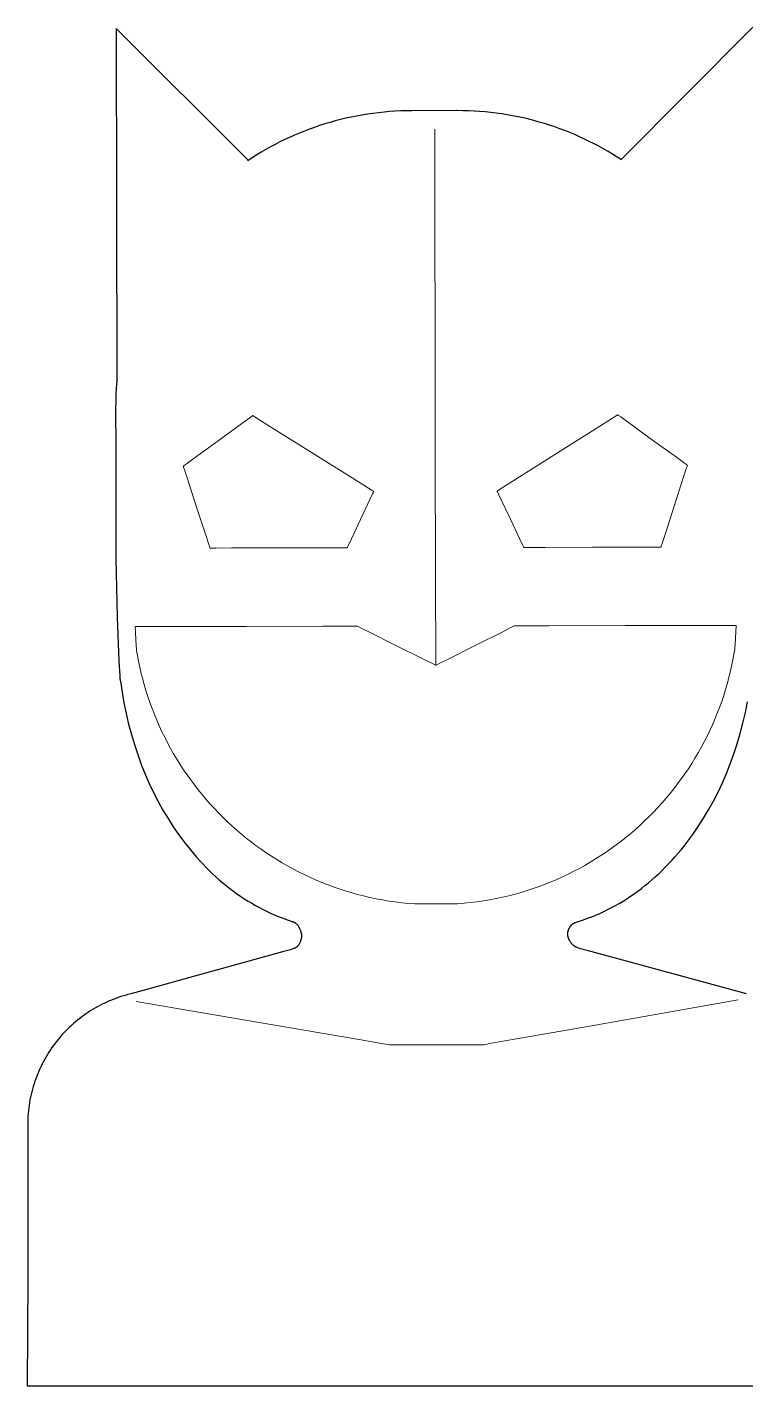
# Model space of a CAD drawing. Header units: inches. Extents: x 0 to 11, y 0 to 3.1.
# Drawn here: x 0 to 1.661, y 0 to 3.14 of the extents above; entities that cross this region are included whole.
import ezdxf

# ---------------------------------------------------------------- set-up
doc = ezdxf.new("R2010")
doc.units = ezdxf.units.IN
doc.header["$MEASUREMENT"] = 0
doc.layers.add('cut', color=18, linetype='Continuous', true_color=0x000000)
doc.layers.add('score', color=1, linetype='Continuous', true_color=0xff0000)

msp = doc.modelspace()

# ---------------------------------------------------------------- linework, layer by layer
at = {"layer": 'cut'}
for points in [[(1.6774, 3.1399), (1.3732, 2.8344), (1.374, 2.8331), (1.3637, 2.8398), (1.3533, 2.8463), (1.3428, 2.8526), (1.3321, 2.8587), (1.3214, 2.8647), (1.3105, 2.8704), (1.2995, 2.876), (1.2884, 2.8814), (1.2771, 2.8865), (1.2658, 2.8915), (1.2544, 2.8963), (1.2428, 2.9009), (1.2312, 2.9053), (1.2195, 2.9095), (1.2076, 2.9134), (1.1957, 2.9172), (1.1837, 2.9207), (1.1716, 2.9241), (1.1594, 2.9272), (1.1471, 2.9301), (1.1347, 2.9328), (1.1223, 2.9352), (1.1098, 2.9374), (1.0972, 2.9394), (1.0845, 2.9412), (1.0718, 2.9428), (1.0589, 2.9441), (1.046, 2.9451), (1.0331, 2.9459), (1.0201, 2.9465), (1.007, 2.9469), (0.9939, 2.947), (0.9926, 2.947), (0.89, 2.9468), (0.8768, 2.9466), (0.8637, 2.9462), (0.8507, 2.9456), (0.8378, 2.9447), (0.8249, 2.9436), (0.812, 2.9422), (0.7993, 2.9406), (0.7866, 2.9388), (0.774, 2.9368), (0.7615, 2.9345), (0.749, 2.932), (0.7367, 2.9293), (0.7244, 2.9263), (0.7122, 2.9231), (0.7001, 2.9198), (0.6881, 2.9162), (0.6761, 2.9123), (0.6643, 2.9083), (0.6526, 2.9041), (0.641, 2.8997), (0.6294, 2.895), (0.618, 2.8902), (0.6067, 2.8852), (0.5955, 2.8799), (0.5844, 2.8745), (0.5734, 2.8689), (0.5626, 2.8631), (0.5518, 2.8571), (0.5412, 2.8509), (0.5307, 2.8445), (0.5203, 2.838), (0.51, 2.8313), (0.511, 2.8327), (0.2054, 3.1369), (0.207, 2.3213), (0.2074, 2.3217), (0.2061, 2.306), (0.2052, 2.2903), (0.2047, 2.2744), (0.2045, 2.2584), (0.2047, 2.1678), (0.2052, 1.9242), (0.2052, 1.9242), (0.2051, 1.9242), (0.2051, 1.9241), (0.2051, 1.924), (0.2051, 1.9239), (0.2051, 1.9238), (0.2051, 1.9234), (0.205, 1.9223), (0.205, 1.9209), (0.2051, 1.9115), (0.2056, 1.878), (0.2082, 1.7762), (0.2119, 1.6745), (0.2139, 1.641), (0.2144, 1.6357), (0.2146, 1.6335), (0.2148, 1.6317), (0.2149, 1.631), (0.215, 1.6303), (0.2152, 1.6297), (0.2152, 1.6295), (0.2153, 1.6293), (0.2153, 1.6291), (0.2154, 1.6289), (0.2154, 1.6288), (0.2155, 1.6286), (0.2155, 1.6286), (0.2156, 1.6285), (0.2157, 1.6285), (0.2157, 1.6285), (0.2194, 1.6031), (0.2238, 1.5781), (0.2288, 1.5534), (0.2346, 1.5291), (0.241, 1.5052), (0.248, 1.4818), (0.2556, 1.4587), (0.2639, 1.4361), (0.2728, 1.4139), (0.2822, 1.3923), (0.2923, 1.3711), (0.3029, 1.3504), (0.314, 1.3303), (0.3256, 1.3108), (0.3378, 1.2918), (0.3505, 1.2734), (0.3637, 1.2556), (0.3773, 1.2384), (0.3843, 1.2301), (0.3914, 1.2219), (0.3986, 1.2139), (0.406, 1.206), (0.4134, 1.1983), (0.4209, 1.1908), (0.4286, 1.1835), (0.4363, 1.1764), (0.4442, 1.1694), (0.4521, 1.1626), (0.4602, 1.156), (0.4683, 1.1496), (0.4766, 1.1433), (0.4849, 1.1373), (0.4934, 1.1314), (0.5019, 1.1258), (0.5105, 1.1203), (0.5192, 1.1151), (0.5279, 1.11), (0.5368, 1.1051), (0.5457, 1.1005), (0.5547, 1.0961), (0.5638, 1.0918), (0.573, 1.0878), (0.5822, 1.084), (0.5916, 1.0804), (0.6009, 1.0771), (0.6104, 1.0739), (0.6122, 1.0733), (0.6131, 1.073), (0.6139, 1.0727), (0.6147, 1.0724), (0.6155, 1.0721), (0.6162, 1.0718), (0.6169, 1.0714), (0.6176, 1.0711), (0.6182, 1.0708), (0.6188, 1.0704), (0.6194, 1.0701), (0.6199, 1.0698), (0.6204, 1.0694), (0.6209, 1.069), (0.6214, 1.0687), (0.6218, 1.0683), (0.6223, 1.0679), (0.6227, 1.0675), (0.6231, 1.0672), (0.6235, 1.0668), (0.6238, 1.0664), (0.6242, 1.066), (0.6245, 1.0655), (0.6248, 1.0651), (0.6252, 1.0647), (0.6255, 1.0643), (0.6258, 1.0638), (0.6263, 1.0629), (0.6269, 1.062), (0.6275, 1.061), (0.628, 1.06), (0.6286, 1.059), (0.6291, 1.0579), (0.6296, 1.0568), (0.6301, 1.0558), (0.6306, 1.0547), (0.6311, 1.0535), (0.6315, 1.0524), (0.6319, 1.0513), (0.6323, 1.0502), (0.6327, 1.0491), (0.633, 1.048), (0.6333, 1.0469), (0.6335, 1.0458), (0.6337, 1.0447), (0.6338, 1.0442), (0.6339, 1.0436), (0.634, 1.0431), (0.634, 1.0426), (0.6341, 1.0421), (0.6341, 1.0416), (0.6341, 1.0411), (0.6342, 1.0406), (0.6342, 1.0401), (0.6342, 1.0396), (0.6342, 1.0391), (0.6341, 1.0386), (0.6341, 1.0381), (0.6341, 1.0376), (0.634, 1.0367), (0.6339, 1.0357), (0.6337, 1.0347), (0.6335, 1.0338), (0.6333, 1.0328), (0.6331, 1.0318), (0.6328, 1.0309), (0.6325, 1.0299), (0.6322, 1.0289), (0.6319, 1.0279), (0.6315, 1.0269), (0.6311, 1.0259), (0.6307, 1.0249), (0.6302, 1.0239), (0.6298, 1.0229), (0.6292, 1.0219), (0.6287, 1.021), (0.6284, 1.0205), (0.6281, 1.02), (0.6278, 1.0196), (0.6275, 1.0191), (0.6272, 1.0186), (0.6268, 1.0182), (0.6265, 1.0177), (0.6261, 1.0173), (0.6258, 1.0169), (0.6254, 1.0165), (0.625, 1.0161), (0.6246, 1.0157), (0.6242, 1.0153), (0.6238, 1.0149), (0.6234, 1.0145), (0.6229, 1.0141), (0.6225, 1.0138), (0.622, 1.0135), (0.6215, 1.0131), (0.621, 1.0128), (0.6205, 1.0125), (0.6199, 1.0122), (0.6194, 1.0119), (0.6188, 1.0116), (0.6181, 1.0113), (0.6175, 1.011), (0.616, 1.0104), (0.6144, 1.0098), (0.6127, 1.0092), (0.6085, 1.0078), (0.5899, 1.0026), (0.3621, 0.9398), (0.268, 0.9139), (0.2398, 0.9061), (0.2321, 0.904), (0.2301, 0.9034), (0.2296, 0.9033), (0.2295, 0.9033), (0.2295, 0.9032), (0.2295, 0.9032), (0.2232, 0.9014), (0.2169, 0.8995), (0.2107, 0.8975), (0.2046, 0.8953), (0.1986, 0.893), (0.1926, 0.8906), (0.1867, 0.888), (0.1809, 0.8854), (0.1751, 0.8826), (0.1694, 0.8798), (0.1638, 0.8768), (0.1582, 0.8737), (0.1527, 0.8705), (0.1473, 0.8672), (0.142, 0.8638), (0.1368, 0.8603), (0.1316, 0.8567), (0.1265, 0.853), (0.1215, 0.8492), (0.1166, 0.8453), (0.1118, 0.8413), (0.107, 0.8372), (0.1024, 0.8331), (0.0978, 0.8288), (0.0933, 0.8244), (0.0889, 0.82), (0.0846, 0.8155), (0.0804, 0.8109), (0.0763, 0.8062), (0.0723, 0.8014), (0.0684, 0.7966), (0.0646, 0.7916), (0.0608, 0.7866), (0.0572, 0.7816), (0.0537, 0.7764), (0.0503, 0.7712), (0.047, 0.7659), (0.0438, 0.7606), (0.0407, 0.7552), (0.0377, 0.7497), (0.0348, 0.7441), (0.032, 0.7385), (0.0294, 0.7329), (0.0268, 0.7271), (0.0244, 0.7214), (0.022, 0.7155), (0.0198, 0.7096), (0.0178, 0.7037), (0.0158, 0.6977), (0.0139, 0.6917), (0.0122, 0.6856), (0.0106, 0.6795), (0.0091, 0.6733), (0.0077, 0.6671), (0.0065, 0.6608), (0.0054, 0.6545), (0.0044, 0.6482), (0.0036, 0.6418), (0.0028, 0.6354), (0.0022, 0.629), (0.0018, 0.6225), (0.0015, 0.616), (0.0013, 0.6095), (0.0012, 0.6029), (0.0019, 0.25), (0, 0), (3.8766, 0)], [(1.6625, 0.9061), (1.2978, 1.005), (1.2792, 1.0102), (1.275, 1.0116), (1.2732, 1.0122), (1.2715, 1.0128), (1.2701, 1.0134), (1.2694, 1.0137), (1.2687, 1.014), (1.2681, 1.0143), (1.2675, 1.0146), (1.2669, 1.0149), (1.2663, 1.0153), (1.2658, 1.0156), (1.2652, 1.016), (1.2647, 1.0163), (1.2642, 1.0167), (1.2637, 1.0171), (1.2632, 1.0175), (1.2627, 1.0179), (1.2623, 1.0183), (1.2618, 1.0187), (1.2613, 1.0191), (1.2609, 1.0196), (1.2604, 1.02), (1.26, 1.0205), (1.2596, 1.021), (1.2587, 1.0219), (1.2579, 1.0229), (1.2572, 1.024), (1.2564, 1.025), (1.2557, 1.026), (1.2551, 1.0271), (1.2544, 1.0281), (1.2539, 1.0292), (1.2533, 1.0303), (1.2528, 1.0313), (1.2523, 1.0324), (1.2519, 1.0334), (1.2515, 1.0344), (1.2511, 1.0354), (1.2508, 1.0364), (1.2505, 1.0374), (1.2503, 1.0383), (1.2502, 1.0388), (1.2501, 1.0393), (1.25, 1.0397), (1.2499, 1.0402), (1.2498, 1.0407), (1.2498, 1.0412), (1.2497, 1.0416), (1.2497, 1.0421), (1.2496, 1.0426), (1.2496, 1.043), (1.2496, 1.0435), (1.2496, 1.044), (1.2496, 1.0444), (1.2496, 1.0449), (1.2496, 1.0454), (1.2496, 1.0458), (1.2497, 1.0463), (1.2497, 1.0468), (1.2498, 1.0472), (1.2498, 1.0477), (1.2499, 1.0482), (1.25, 1.0486), (1.2502, 1.0496), (1.2504, 1.0505), (1.2507, 1.0514), (1.251, 1.0524), (1.2513, 1.0533), (1.2516, 1.0542), (1.252, 1.0551), (1.2524, 1.056), (1.2528, 1.0569), (1.2533, 1.0578), (1.2537, 1.0587), (1.2542, 1.0596), (1.2548, 1.0604), (1.2553, 1.0613), (1.2559, 1.0621), (1.2565, 1.0629), (1.2568, 1.0633), (1.2571, 1.0637), (1.2574, 1.0641), (1.2578, 1.0645), (1.2581, 1.0649), (1.2585, 1.0652), (1.2589, 1.0656), (1.2593, 1.066), (1.2597, 1.0664), (1.2602, 1.0667), (1.2606, 1.0671), (1.2611, 1.0675), (1.2617, 1.0678), (1.2622, 1.0682), (1.2628, 1.0686), (1.2635, 1.0689), (1.2641, 1.0693), (1.2648, 1.0697), (1.2655, 1.07), (1.2663, 1.0704), (1.2671, 1.0707), (1.268, 1.0711), (1.2698, 1.0718), (1.2719, 1.0726), (1.2741, 1.0733), (1.2766, 1.0741), (1.2861, 1.0772), (1.2956, 1.0805), (1.305, 1.0841), (1.3143, 1.0878), (1.3235, 1.0918), (1.3327, 1.0961), (1.3418, 1.1005), (1.3508, 1.1051), (1.3597, 1.11), (1.3686, 1.115), (1.3774, 1.1203), (1.386, 1.1258), (1.3946, 1.1314), (1.4031, 1.1373), (1.4115, 1.1433), (1.4198, 1.1496), (1.428, 1.156), (1.4362, 1.1626), (1.4442, 1.1695), (1.4521, 1.1765), (1.4599, 1.1836), (1.4676, 1.191), (1.4752, 1.1985), (1.4827, 1.2062), (1.4901, 1.2141), (1.4973, 1.2222), (1.5045, 1.2304), (1.5115, 1.2388), (1.5185, 1.2473), (1.5253, 1.256), (1.5385, 1.2739), (1.5513, 1.2924), (1.5635, 1.3115), (1.5752, 1.3312), (1.5864, 1.3515), (1.597, 1.3723), (1.6071, 1.3936), (1.6166, 1.4154), (1.6254, 1.4377), (1.6337, 1.4604), (1.6414, 1.4837), (1.6484, 1.5073), (1.6547, 1.5314), (1.6604, 1.5558), (1.6654, 1.5806)]]:
    msp.add_lwpolyline(points, dxfattribs=at)
at = {"layer": 'score', "lineweight": 9}
for points in [[(0.9447, 1.6655), (0.9447, 1.6655), (0.9447, 1.6656), (0.9448, 1.6656), (0.9452, 1.6658), (0.9467, 1.6666), (0.9525, 1.6694), (0.973, 1.6797), (1.0354, 1.7109), (1.0978, 1.7421), (1.1184, 1.7524), (1.1242, 1.7553), (1.1257, 1.756), (1.1261, 1.7562), (1.1262, 1.7563), (1.1262, 1.7563), (1.1262, 1.7563), (1.1262, 1.7563), (1.1263, 1.7563), (1.1266, 1.7563), (1.1277, 1.7563), (1.1319, 1.7563), (1.1482, 1.7563), (1.2063, 1.7564), (1.3825, 1.7568), (1.5587, 1.7572), (1.6168, 1.7573), (1.633, 1.7573), (1.6373, 1.7573), (1.6384, 1.7573), (1.6387, 1.7573), (1.6388, 1.7573), (1.6388, 1.7573), (1.6367, 1.7133), (1.6362, 1.706), (1.6357, 1.7006), (1.6355, 1.6987), (1.6354, 1.6979), (1.6353, 1.6976), (1.6352, 1.6972), (1.6352, 1.697), (1.6351, 1.6969), (1.6351, 1.6968), (1.6351, 1.6967), (1.635, 1.6966), (1.635, 1.6965), (1.635, 1.6964), (1.635, 1.6964), (1.635, 1.6964), (1.6349, 1.6963), (1.6349, 1.6963), (1.6349, 1.6963), (1.6349, 1.6962), (1.6349, 1.6962), (1.6349, 1.6962), (1.6349, 1.6962), (1.6348, 1.6962), (1.6348, 1.6962), (1.6348, 1.6961), (1.6348, 1.6961), (1.6348, 1.6961), (1.6348, 1.6961), (1.6347, 1.6961), (1.6347, 1.6961), (1.6321, 1.6814), (1.6292, 1.6668), (1.626, 1.6523), (1.6224, 1.6379), (1.6186, 1.6237), (1.6145, 1.6095), (1.6101, 1.5955), (1.6055, 1.5816), (1.6005, 1.5679), (1.5953, 1.5542), (1.5898, 1.5407), (1.584, 1.5274), (1.5779, 1.5142), (1.5716, 1.5012), (1.565, 1.4883), (1.5582, 1.4755), (1.5511, 1.4629), (1.5438, 1.4505), (1.5362, 1.4383), (1.5284, 1.4262), (1.5203, 1.4143), (1.512, 1.4025), (1.5035, 1.391), (1.4947, 1.3796), (1.4858, 1.3684), (1.4765, 1.3574), (1.4671, 1.3466), (1.4575, 1.336), (1.4476, 1.3256), (1.4375, 1.3154), (1.4273, 1.3054), (1.4168, 1.2956), (1.4061, 1.286), (1.3952, 1.2767), (1.3842, 1.2675), (1.3729, 1.2586), (1.3615, 1.2499), (1.3499, 1.2415), (1.3381, 1.2333), (1.3261, 1.2253), (1.3139, 1.2176), (1.3016, 1.2101), (1.2892, 1.2028), (1.2765, 1.1958), (1.2637, 1.1891), (1.2508, 1.1826), (1.2377, 1.1764), (1.2244, 1.1704), (1.211, 1.1647), (1.1975, 1.1593), (1.1838, 1.1542), (1.17, 1.1493), (1.156, 1.1447), (1.142, 1.1404), (1.1278, 1.1364), (1.1135, 1.1327), (1.099, 1.1293), (1.0845, 1.1262), (1.0698, 1.1234), (1.0551, 1.1209), (1.0402, 1.1187), (1.0252, 1.1168), (1.0102, 1.1152), (0.995, 1.114), (0.995, 1.114), (0.995, 1.114), (0.995, 1.114), (0.9947, 1.114), (0.9939, 1.114), (0.9908, 1.114), (0.9796, 1.114), (0.9456, 1.1139), (0.9116, 1.1138), (0.9004, 1.1138), (0.8972, 1.1138), (0.8964, 1.1138), (0.8962, 1.1138), (0.8961, 1.1138), (0.8961, 1.1138), (0.8961, 1.1138), (0.881, 1.115), (0.8659, 1.1165), (0.8509, 1.1183), (0.836, 1.1204), (0.8213, 1.1229), (0.8066, 1.1256), (0.792, 1.1287), (0.7776, 1.1321), (0.7633, 1.1357), (0.7491, 1.1397), (0.735, 1.1439), (0.721, 1.1484), (0.7072, 1.1532), (0.6935, 1.1583), (0.6799, 1.1637), (0.6665, 1.1693), (0.6532, 1.1752), (0.6401, 1.1814), (0.6271, 1.1878), (0.6143, 1.1945), (0.6016, 1.2014), (0.5891, 1.2086), (0.5768, 1.2161), (0.5646, 1.2238), (0.5526, 1.2317), (0.5408, 1.2399), (0.5291, 1.2483), (0.5176, 1.2569), (0.5064, 1.2658), (0.4953, 1.2749), (0.4843, 1.2842), (0.4736, 1.2937), (0.4631, 1.3035), (0.4528, 1.3134), (0.4427, 1.3236), (0.4328, 1.334), (0.4231, 1.3445), (0.4136, 1.3553), (0.4044, 1.3663), (0.3953, 1.3774), (0.3865, 1.3887), (0.378, 1.4003), (0.3696, 1.412), (0.3615, 1.4239), (0.3536, 1.4359), (0.346, 1.4481), (0.3386, 1.4605), (0.3315, 1.4731), (0.3246, 1.4858), (0.318, 1.4987), (0.3116, 1.5117), (0.3055, 1.5249), (0.2997, 1.5382), (0.2941, 1.5516), (0.2888, 1.5652), (0.2838, 1.579), (0.2791, 1.5929), (0.2746, 1.6069), (0.2705, 1.621), (0.2666, 1.6352), (0.263, 1.6496), (0.2598, 1.6641), (0.2568, 1.6787), (0.2541, 1.6934), (0.2541, 1.6934), (0.2541, 1.6934), (0.2541, 1.6934), (0.254, 1.6934), (0.254, 1.6934), (0.254, 1.6934), (0.254, 1.6934), (0.254, 1.6934), (0.254, 1.6935), (0.2539, 1.6935), (0.2539, 1.6935), (0.2539, 1.6935), (0.2539, 1.6936), (0.2539, 1.6936), (0.2539, 1.6936), (0.2538, 1.6936), (0.2538, 1.6937), (0.2538, 1.6937), (0.2538, 1.6938), (0.2538, 1.6939), (0.2537, 1.694), (0.2537, 1.6941), (0.2537, 1.6942), (0.2536, 1.6945), (0.2535, 1.6948), (0.2535, 1.6951), (0.2533, 1.6959), (0.2531, 1.6978), (0.2526, 1.7032), (0.252, 1.7105), (0.2498, 1.7545), (0.2498, 1.7545), (0.2499, 1.7545), (0.2502, 1.7545), (0.2513, 1.7545), (0.2555, 1.7546), (0.2718, 1.7546), (0.33, 1.7547), (0.5064, 1.7551), (0.6827, 1.7554), (0.7409, 1.7555), (0.7572, 1.7556), (0.7614, 1.7556), (0.7625, 1.7556), (0.7628, 1.7556), (0.7629, 1.7556), (0.7629, 1.7556), (0.7629, 1.7556), (0.763, 1.7555), (0.7631, 1.7555), (0.7634, 1.7553), (0.765, 1.7546), (0.7707, 1.7517), (0.7913, 1.7415), (0.8537, 1.7104), (0.9162, 1.6794), (0.9367, 1.6692), (0.9425, 1.6663), (0.944, 1.6655), (0.9444, 1.6653), (0.9445, 1.6653), (0.9445, 1.6653), (0.9445, 1.6653), (0.9445, 1.6653), (0.9445, 1.6655), (0.9445, 1.666), (0.9445, 1.6682), (0.9445, 1.6767), (0.9444, 1.7093), (0.9442, 1.8274), (0.9435, 2.2008), (0.9421, 2.9038)], [(1.6436, 0.8918), (1.296, 0.8307), (1.1262, 0.8009), (1.0734, 0.7916), (1.0589, 0.7891), (1.0551, 0.7884), (1.0542, 0.7882), (1.0539, 0.7882), (1.0539, 0.7882), (1.0538, 0.7882), (1.0538, 0.7882), (1.0538, 0.7882), (1.0538, 0.7882), (1.0535, 0.7882), (1.0526, 0.7882), (1.0492, 0.7882), (1.037, 0.7881), (1.0001, 0.7881), (0.9631, 0.788), (0.9509, 0.788), (0.9475, 0.788), (0.9466, 0.7879), (0.9464, 0.7879), (0.9463, 0.7879), (0.9463, 0.7879), (0.9463, 0.7879), (0.9463, 0.7879), (0.9463, 0.7879), (0.9462, 0.7879), (0.946, 0.7879), (0.9451, 0.7879), (0.9417, 0.7879), (0.9295, 0.7879), (0.8924, 0.7878), (0.8554, 0.7878), (0.8432, 0.7877), (0.8398, 0.7877), (0.8389, 0.7877), (0.8387, 0.7877), (0.8386, 0.7877), (0.8386, 0.7877), (0.8386, 0.7877), (0.8386, 0.7877), (0.8385, 0.7877), (0.8383, 0.7878), (0.8373, 0.788), (0.8336, 0.7886), (0.8193, 0.791), (0.7673, 0.8), (0.5996, 0.8288), (0.2521, 0.8884)]]:
    msp.add_lwpolyline(points, dxfattribs=at)
for points in [[(0.4227, 1.9362), (0.4228, 1.9362), (0.4228, 1.9362), (0.423, 1.9362), (0.4236, 1.9362), (0.4263, 1.9362), (0.4364, 1.9362), (0.4723, 1.9363), (0.5813, 1.9365), (0.6903, 1.9367), (0.7263, 1.9368), (0.7363, 1.9368), (0.739, 1.9368), (0.7397, 1.9368), (0.7398, 1.9368), (0.7399, 1.9368), (0.7399, 1.9368), (0.7399, 1.9368), (0.7399, 1.9369), (0.7399, 1.9369), (0.7401, 1.9372), (0.7406, 1.9383), (0.7425, 1.9424), (0.7495, 1.9572), (0.7705, 2.0019), (0.7915, 2.0466), (0.7984, 2.0613), (0.8004, 2.0654), (0.8009, 2.0665), (0.801, 2.0668), (0.8011, 2.0669), (0.8011, 2.0669), (0.8011, 2.0669), (0.8011, 2.0669), (0.801, 2.0669), (0.8009, 2.067), (0.8003, 2.0674), (0.7979, 2.0689), (0.7891, 2.0744), (0.7574, 2.0943), (0.6613, 2.1547), (0.5652, 2.215), (0.5336, 2.2349), (0.5247, 2.2404), (0.5224, 2.2419), (0.5218, 2.2423), (0.5216, 2.2424), (0.5216, 2.2424), (0.5216, 2.2424), (0.5216, 2.2424), (0.5215, 2.2424), (0.5214, 2.2423), (0.5211, 2.2421), (0.5198, 2.2411), (0.5147, 2.2374), (0.4965, 2.2241), (0.4412, 2.1838), (0.386, 2.1436), (0.3678, 2.1303), (0.3627, 2.1266), (0.3614, 2.1256), (0.361, 2.1253), (0.3609, 2.1253), (0.3609, 2.1252), (0.3609, 2.1252), (0.3609, 2.1252), (0.3609, 2.1252), (0.361, 2.1251), (0.3611, 2.1247), (0.3616, 2.1231), (0.3636, 2.1171), (0.3706, 2.0957), (0.3918, 2.0307), (0.4131, 1.9657), (0.4201, 1.9443), (0.422, 1.9383), (0.4226, 1.9367), (0.4227, 1.9363), (0.4227, 1.9362), (0.4227, 1.9362)], [(1.4651, 1.9383), (1.4651, 1.9383), (1.4651, 1.9383), (1.4649, 1.9383), (1.4642, 1.9383), (1.4616, 1.9383), (1.4515, 1.9382), (1.4156, 1.9382), (1.3065, 1.938), (1.1975, 1.9377), (1.1616, 1.9377), (1.1515, 1.9376), (1.1489, 1.9376), (1.1482, 1.9376), (1.148, 1.9376), (1.148, 1.9376), (1.148, 1.9376), (1.148, 1.9376), (1.148, 1.9377), (1.1479, 1.9377), (1.1478, 1.938), (1.1473, 1.9391), (1.1453, 1.9432), (1.1383, 1.9579), (1.1171, 2.0026), (1.0959, 2.0472), (1.0889, 2.0619), (1.087, 2.066), (1.0864, 2.0671), (1.0863, 2.0674), (1.0863, 2.0675), (1.0863, 2.0675), (1.0863, 2.0675), (1.0863, 2.0675), (1.0863, 2.0675), (1.0865, 2.0676), (1.0871, 2.068), (1.0894, 2.0695), (1.0982, 2.0751), (1.1298, 2.0951), (1.2257, 2.1558), (1.3215, 2.2165), (1.3531, 2.2365), (1.362, 2.2421), (1.3643, 2.2436), (1.3649, 2.244), (1.365, 2.2441), (1.3651, 2.2441), (1.3651, 2.2441), (1.3651, 2.2441), (1.3651, 2.2441), (1.3652, 2.244), (1.3655, 2.2438), (1.3669, 2.2428), (1.372, 2.2391), (1.3903, 2.2259), (1.4456, 2.1858), (1.501, 2.1458), (1.5193, 2.1326), (1.5244, 2.1289), (1.5257, 2.1279), (1.5261, 2.1276), (1.5262, 2.1276), (1.5262, 2.1276), (1.5262, 2.1276), (1.5262, 2.1276), (1.5262, 2.1275), (1.5261, 2.1274), (1.526, 2.127), (1.5255, 2.1254), (1.5236, 2.1194), (1.5166, 2.098), (1.4957, 2.0329), (1.4747, 1.9678), (1.4677, 1.9464), (1.4658, 1.9404), (1.4653, 1.9388), (1.4652, 1.9384), (1.4651, 1.9383), (1.4651, 1.9383)]]:
    msp.add_lwpolyline(points, close=True, dxfattribs=at)

doc.saveas('drawing.dxf')
